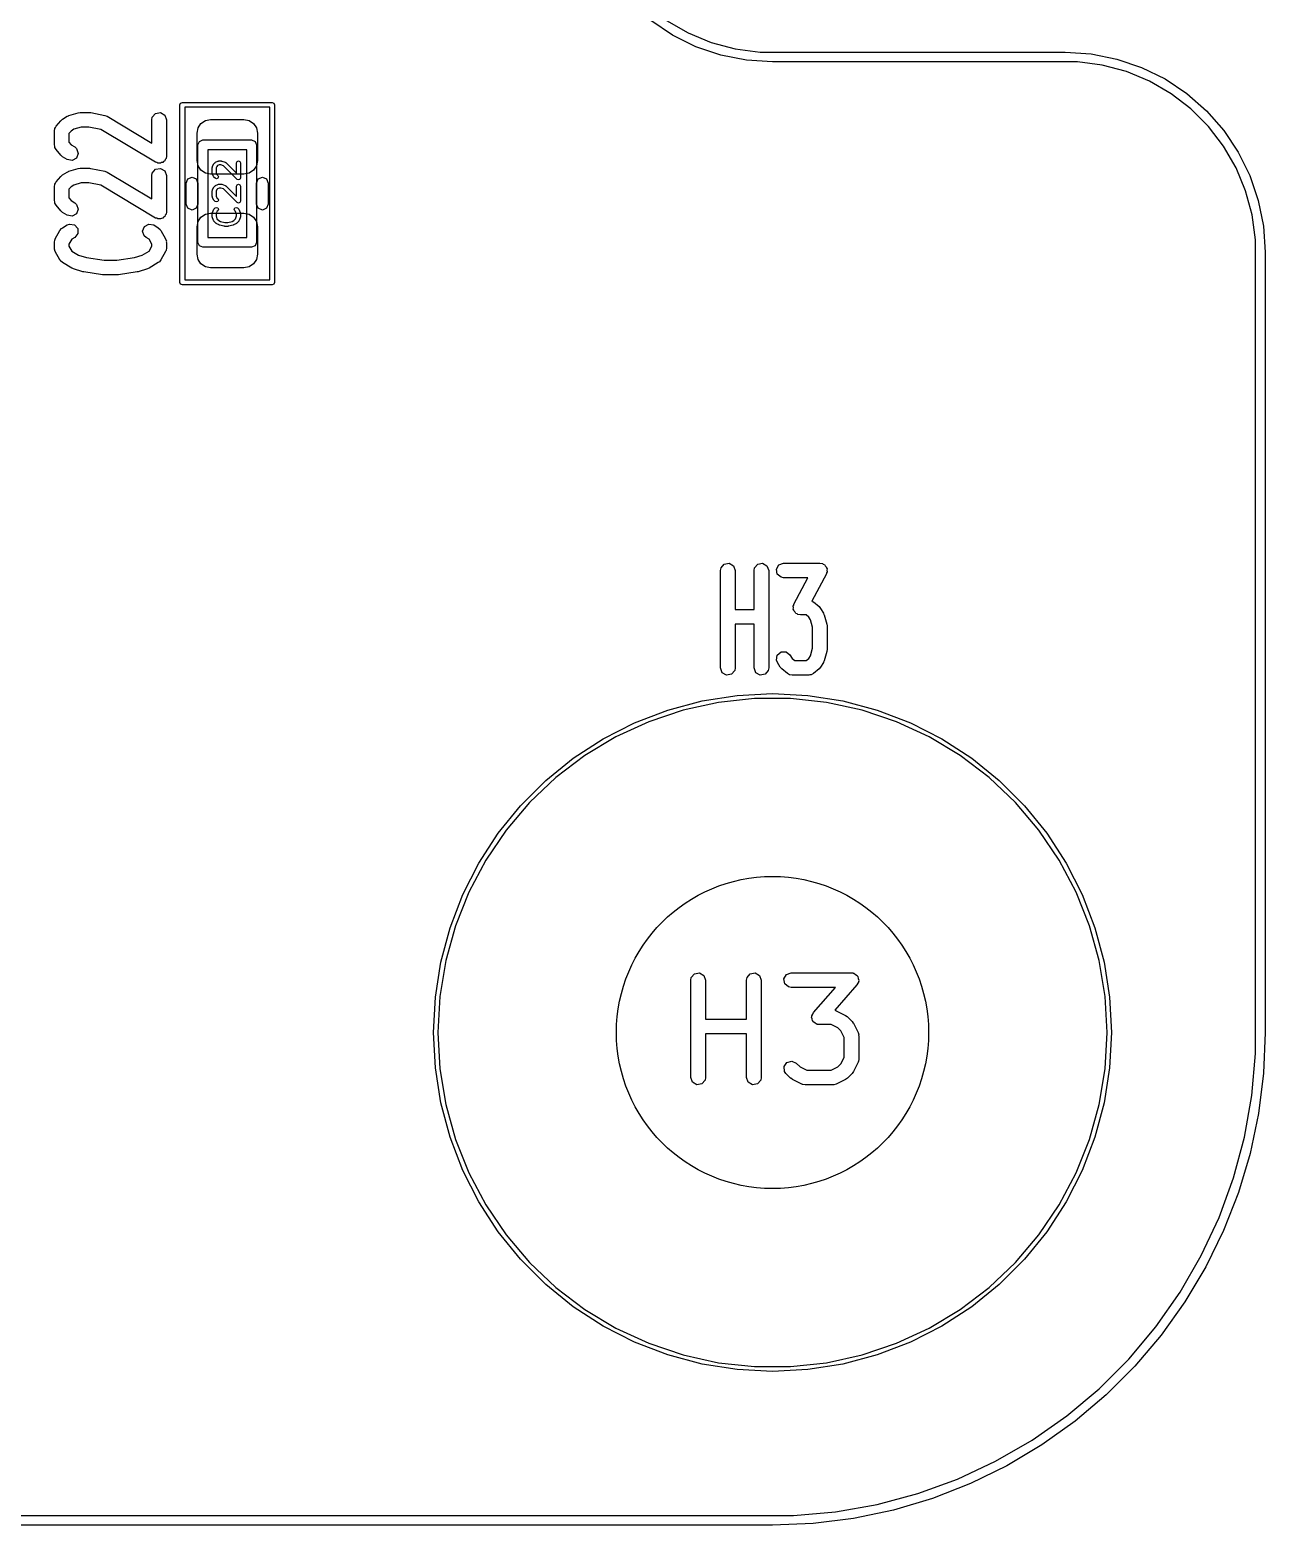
# Model space of a CAD drawing. Extents: x 3.67 to 6.5, y -4.53 to -1.6.
# Drawn here: x 5.999 to 6.498, y -4.53 to -3.926 of the extents above; entities that cross this region are included whole.
import ezdxf

# ---------------------------------------------------------------- set-up
doc = ezdxf.new("R2010")
doc.units = 0
doc.header["$MEASUREMENT"] = 0
doc.layers.add('BLACK', color=7, linetype='CONTINUOUS')

msp = doc.modelspace()

# ---------------------------------------------------------------- linework, layer by layer
at = {"layer": 'BLACK', "linetype": 'CONTINUOUS'}
for p, q in [((6.25886, -3.92816), (6.25008, -3.9223)), ((6.25647, -3.92224), (6.26518, -3.92727)), ((6.26833, -3.93283), (6.25886, -3.92816)), ((6.26518, -3.92727), (6.27448, -3.93112)), ((6.27832, -3.93623), (6.26833, -3.93283)), ((6.27448, -3.93112), (6.2842, -3.93373)), ((6.2842, -3.93373), (6.29418, -3.93504)), ((6.28868, -3.93829), (6.27832, -3.93623)), ((6.29921, -3.93898), (6.28868, -3.93829)), ((6.29418, -3.93504), (6.29921, -3.93504)), ((6.29921, -3.93504), (6.41732, -3.93504)), ((6.41732, -3.93898), (6.29921, -3.93898)), ((6.41732, -3.93504), (6.42786, -3.93573)), ((6.42235, -3.93898), (6.41732, -3.93898)), ((6.43233, -3.94029), (6.42235, -3.93898)), ((6.42786, -3.93573), (6.43821, -3.93779)), ((6.44205, -3.94289), (6.43233, -3.94029)), ((6.43821, -3.93779), (6.44821, -3.94118)), ((6.45135, -3.94675), (6.44205, -3.94289)), ((6.44821, -3.94118), (6.45768, -3.94585)), ((6.46007, -3.95178), (6.45135, -3.94675)), ((6.45768, -3.94585), (6.46646, -3.95172)), ((6.46805, -3.9579), (6.46007, -3.95178)), ((6.46646, -3.95172), (6.47439, -3.95868)), ((6.06004, -3.9563), (6.06033, -3.9556)), ((6.06004, -4.02795), (6.06004, -3.9563)), ((6.06033, -3.9556), (6.06102, -3.95531)), ((6.06102, -3.95531), (6.09724, -3.95531)), ((6.06201, -3.95728), (6.06201, -4.02697)), ((6.09626, -3.95728), (6.06201, -3.95728)), ((6.09626, -4.02697), (6.09626, -3.95728)), ((6.09724, -3.95531), (6.09794, -3.9556)), ((6.09794, -3.9556), (6.09823, -3.9563)), ((6.09823, -3.9563), (6.09823, -4.02795)), ((6.47517, -3.96502), (6.46805, -3.9579)), ((6.47439, -3.95868), (6.48135, -3.96662)), ((6.00986, -3.96541), (6.01004, -3.96493)), ((6.01004, -3.96493), (6.01191, -3.96268)), ((6.01191, -3.96268), (6.01264, -3.96206)), ((6.01264, -3.96206), (6.01266, -3.96203)), ((6.01266, -3.96203), (6.01454, -3.96091)), ((6.01454, -3.96091), (6.0151, -3.96069)), ((6.0151, -3.96069), (6.01521, -3.96061)), ((6.01521, -3.96061), (6.01896, -3.95949)), ((6.01896, -3.95949), (6.01971, -3.9594)), ((6.01971, -3.9594), (6.01981, -3.95936)), ((6.01981, -3.95936), (6.02356, -3.95936)), ((6.02356, -3.95936), (6.024, -3.95944)), ((6.024, -3.95944), (6.02414, -3.95942)), ((6.02414, -3.95942), (6.02976, -3.96055)), ((6.02976, -3.96055), (6.03068, -3.96091)), ((6.03068, -3.96091), (6.0307, -3.96091)), ((6.0307, -3.96091), (6.04873, -3.97173)), ((6.04873, -3.96232), (6.0489, -3.96131)), ((6.04873, -3.97173), (6.04873, -3.96232)), ((6.0489, -3.96131), (6.0502, -3.95976)), ((6.0502, -3.95976), (6.05219, -3.95941)), ((6.05219, -3.95941), (6.05394, -3.96042)), ((6.05394, -3.96042), (6.05463, -3.96232)), ((6.05463, -3.96232), (6.05463, -3.97694)), ((6.06735, -3.96561), (6.06854, -3.96382)), ((6.06854, -3.96382), (6.07033, -3.96262)), ((6.07033, -3.96262), (6.07244, -3.9622)), ((6.07244, -3.9622), (6.08583, -3.9622)), ((6.08583, -3.9622), (6.08794, -3.96262)), ((6.08794, -3.96262), (6.08972, -3.96382)), ((6.08972, -3.96382), (6.09092, -3.96561)), ((6.00936, -3.96682), (6.00953, -3.96581)), ((6.00936, -3.97244), (6.00936, -3.96682)), ((6.00953, -3.96581), (6.00986, -3.96541)), ((6.01613, -3.96684), (6.01526, -3.96789)), ((6.01526, -3.96789), (6.01526, -3.97137)), ((6.01726, -3.96616), (6.01613, -3.96684)), ((6.02024, -3.96527), (6.01726, -3.96616)), ((6.02326, -3.96527), (6.02024, -3.96527)), ((6.0281, -3.96624), (6.02326, -3.96527)), ((6.05016, -3.97947), (6.0281, -3.96624)), ((6.06693, -3.96772), (6.06735, -3.96561)), ((6.06693, -3.97874), (6.06693, -3.96772)), ((6.0679, -3.97105), (6.06929, -3.97047)), ((6.06929, -3.97047), (6.08898, -3.97047)), ((6.08898, -3.97047), (6.09037, -3.97105)), ((6.09092, -3.96561), (6.09134, -3.96772)), ((6.09134, -3.96772), (6.09134, -3.97874)), ((6.48129, -3.973), (6.47517, -3.96502)), ((6.48135, -3.96662), (6.48722, -3.97539)), ((6.00953, -3.97293), (6.00936, -3.97244)), ((6.00953, -3.97344), (6.00953, -3.97293)), ((6.01004, -3.97433), (6.00953, -3.97344)), ((6.01191, -3.97658), (6.01004, -3.97433)), ((6.01194, -3.9766), (6.01191, -3.97658)), ((6.01266, -3.97722), (6.01194, -3.9766)), ((6.01526, -3.97137), (6.01613, -3.97242)), ((6.01613, -3.97242), (6.01758, -3.97328)), ((6.01758, -3.97328), (6.01835, -3.97396)), ((6.01901, -3.97587), (6.01829, -3.97775)), ((6.01835, -3.97396), (6.01901, -3.97587)), ((6.05461, -3.97703), (6.05445, -3.97795)), ((6.05463, -3.97699), (6.05461, -3.97703)), ((6.05463, -3.97694), (6.05462, -3.97697)), ((6.05462, -3.97697), (6.05463, -3.97699)), ((6.06732, -3.97244), (6.0679, -3.97105)), ((6.06732, -4.01181), (6.06732, -3.97244)), ((6.07126, -3.97441), (6.07126, -4.00984)), ((6.08701, -3.97441), (6.07126, -3.97441)), ((6.08701, -4.00984), (6.08701, -3.97441)), ((6.09037, -3.97105), (6.09094, -3.97244)), ((6.09094, -3.97244), (6.09094, -4.01181)), ((6.48632, -3.98172), (6.48129, -3.973)), ((6.48722, -3.97539), (6.49189, -3.98486)), ((6.01454, -3.97835), (6.01266, -3.97722)), ((6.01652, -3.97873), (6.01454, -3.97835)), ((6.01521, -3.98311), (6.01896, -3.98199)), ((6.01829, -3.97775), (6.01652, -3.97873)), ((6.01896, -3.98199), (6.01971, -3.9819)), ((6.01971, -3.9819), (6.01981, -3.98186)), ((6.01981, -3.98186), (6.02356, -3.98186)), ((6.02356, -3.98186), (6.024, -3.98194)), ((6.024, -3.98194), (6.02414, -3.98192)), ((6.02414, -3.98192), (6.02976, -3.98304)), ((6.02976, -3.98304), (6.03068, -3.9834)), ((6.0489, -3.9838), (6.0502, -3.98226)), ((6.05069, -3.97958), (6.05016, -3.97947)), ((6.0502, -3.98226), (6.05219, -3.98191)), ((6.05117, -3.97985), (6.05069, -3.97958)), ((6.05165, -3.97976), (6.05117, -3.97985)), ((6.05214, -3.97986), (6.05165, -3.97976)), ((6.05262, -3.97959), (6.05214, -3.97986)), ((6.05219, -3.98191), (6.05394, -3.98292)), ((6.05315, -3.9795), (6.05262, -3.97959)), ((6.05347, -3.97912), (6.05315, -3.9795)), ((6.05391, -3.97888), (6.05347, -3.97912)), ((6.0541, -3.97837), (6.05391, -3.97888)), ((6.05394, -3.98292), (6.05463, -3.98481)), ((6.05445, -3.97795), (6.0541, -3.97837)), ((6.06735, -3.98085), (6.06693, -3.97874)), ((6.06854, -3.98264), (6.06735, -3.98085)), ((6.07033, -3.98383), (6.06854, -3.98264)), ((6.07306, -3.98158), (6.07313, -3.98141)), ((6.07306, -3.98392), (6.07306, -3.98158)), ((6.07313, -3.98141), (6.07314, -3.98123)), ((6.07314, -3.98123), (6.07361, -3.98029)), ((6.07361, -3.98029), (6.07371, -3.98021)), ((6.07371, -3.98021), (6.07376, -3.98009)), ((6.07376, -3.98009), (6.07423, -3.97962)), ((6.07423, -3.97962), (6.07434, -3.97957)), ((6.07434, -3.97957), (6.07443, -3.97947)), ((6.07443, -3.97947), (6.07537, -3.979)), ((6.07496, -3.98111), (6.07463, -3.98177)), ((6.07463, -3.98177), (6.07463, -3.98374)), ((6.07525, -3.98082), (6.07496, -3.98111)), ((6.07591, -3.98049), (6.07525, -3.98082)), ((6.07537, -3.979), (6.07555, -3.97899)), ((6.07555, -3.97899), (6.07572, -3.97892)), ((6.07572, -3.97892), (6.07666, -3.97892)), ((6.07653, -3.98049), (6.07591, -3.98049)), ((6.07764, -3.98086), (6.07653, -3.98049)), ((6.07666, -3.97892), (6.07678, -3.97897)), ((6.07678, -3.97897), (6.07691, -3.97896)), ((6.07691, -3.97896), (6.07831, -3.97943)), ((6.08313, -3.98636), (6.07764, -3.98086)), ((6.07831, -3.97943), (6.07845, -3.97955)), ((6.07845, -3.97955), (6.07862, -3.97962)), ((6.07862, -3.97962), (6.0829, -3.9839)), ((6.0829, -3.97971), (6.08313, -3.97915)), ((6.0829, -3.9839), (6.0829, -3.97971)), ((6.08313, -3.97915), (6.08369, -3.97892)), ((6.08369, -3.97892), (6.08424, -3.97915)), ((6.08424, -3.97915), (6.08447, -3.97971)), ((6.08447, -3.97971), (6.08447, -3.9858)), ((6.08972, -3.98264), (6.08794, -3.98383)), ((6.09092, -3.98085), (6.08972, -3.98264)), ((6.09134, -3.97874), (6.09092, -3.98085)), ((6.49018, -3.99102), (6.48632, -3.98172)), ((6.00936, -3.98931), (6.00953, -3.9883)), ((6.00953, -3.9883), (6.00986, -3.98791)), ((6.00986, -3.98791), (6.01004, -3.98742)), ((6.01004, -3.98742), (6.01191, -3.98517)), ((6.01191, -3.98517), (6.01264, -3.98456)), ((6.01264, -3.98456), (6.01266, -3.98453)), ((6.01266, -3.98453), (6.01454, -3.98341)), ((6.01454, -3.98341), (6.0151, -3.98319)), ((6.0151, -3.98319), (6.01521, -3.98311)), ((6.01726, -3.98866), (6.01613, -3.98934)), ((6.02024, -3.98777), (6.01726, -3.98866)), ((6.02326, -3.98777), (6.02024, -3.98777)), ((6.0281, -3.98873), (6.02326, -3.98777)), ((6.05016, -4.00197), (6.0281, -3.98873)), ((6.03068, -3.9834), (6.0307, -3.98341)), ((6.0307, -3.98341), (6.04873, -3.99422)), ((6.04873, -3.98481), (6.0489, -3.9838)), ((6.04873, -3.99422), (6.04873, -3.98481)), ((6.05463, -3.98481), (6.05463, -3.99944)), ((6.0626, -3.98788), (6.06329, -3.98621)), ((6.0626, -3.99637), (6.0626, -3.98788)), ((6.06329, -3.98621), (6.06496, -3.98552)), ((6.06496, -3.98552), (6.06663, -3.98621)), ((6.06663, -3.98621), (6.06732, -3.98788)), ((6.06732, -3.98788), (6.06732, -3.99637)), ((6.07244, -3.98425), (6.07033, -3.98383)), ((6.08583, -3.98425), (6.07244, -3.98425)), ((6.07313, -3.98409), (6.07306, -3.98392)), ((6.07314, -3.98428), (6.07313, -3.98409)), ((6.07361, -3.98521), (6.07314, -3.98428)), ((6.07371, -3.9853), (6.07361, -3.98521)), ((6.07376, -3.98542), (6.07371, -3.9853)), ((6.07423, -3.98589), (6.07376, -3.98542)), ((6.07376, -3.98946), (6.07423, -3.98899)), ((6.07478, -3.98612), (6.07423, -3.98589)), ((6.07423, -3.98899), (6.07434, -3.98894)), ((6.07434, -3.98894), (6.07443, -3.98884)), ((6.07443, -3.98884), (6.07537, -3.98838)), ((6.07463, -3.98374), (6.07496, -3.98439)), ((6.07534, -3.98589), (6.07478, -3.98612)), ((6.07496, -3.98439), (6.07534, -3.98477)), ((6.07534, -3.98477), (6.07557, -3.98533)), ((6.07557, -3.98533), (6.07534, -3.98589)), ((6.07537, -3.98838), (6.07555, -3.98836)), ((6.07555, -3.98836), (6.07572, -3.98829)), ((6.07572, -3.98829), (6.07666, -3.98829)), ((6.07666, -3.98829), (6.07678, -3.98834)), ((6.07678, -3.98834), (6.07691, -3.98833)), ((6.07691, -3.98833), (6.07831, -3.9888)), ((6.07831, -3.9888), (6.07845, -3.98892)), ((6.07845, -3.98892), (6.07862, -3.98899)), ((6.07862, -3.98899), (6.0829, -3.99327)), ((6.0829, -3.98908), (6.08313, -3.98852)), ((6.0829, -3.99327), (6.0829, -3.98908)), ((6.08369, -3.98659), (6.08313, -3.98636)), ((6.08313, -3.98852), (6.08369, -3.98829)), ((6.08424, -3.98636), (6.08369, -3.98659)), ((6.08369, -3.98829), (6.08424, -3.98852)), ((6.08447, -3.9858), (6.08424, -3.98636)), ((6.08424, -3.98852), (6.08447, -3.98908)), ((6.08447, -3.98908), (6.08447, -3.99517)), ((6.08794, -3.98383), (6.08583, -3.98425)), ((6.09094, -3.98788), (6.09164, -3.98621)), ((6.09094, -3.99637), (6.09094, -3.98788)), ((6.09164, -3.98621), (6.09331, -3.98552)), ((6.09331, -3.98552), (6.09498, -3.98621)), ((6.09498, -3.98621), (6.09567, -3.98788)), ((6.09567, -3.98788), (6.09567, -3.99637)), ((6.49189, -3.98486), (6.49528, -3.99486)), ((6.00936, -3.99494), (6.00936, -3.98931)), ((6.00953, -3.99542), (6.00936, -3.99494)), ((6.01613, -3.98934), (6.01526, -3.99038)), ((6.01526, -3.99038), (6.01526, -3.99387)), ((6.01526, -3.99387), (6.01613, -3.99491)), ((6.01613, -3.99491), (6.01758, -3.99578)), ((6.07306, -3.99095), (6.07313, -3.99078)), ((6.07306, -3.9933), (6.07306, -3.99095)), ((6.07313, -3.99347), (6.07306, -3.9933)), ((6.07313, -3.99078), (6.07314, -3.9906)), ((6.07314, -3.99365), (6.07313, -3.99347)), ((6.07314, -3.9906), (6.07361, -3.98966)), ((6.07361, -3.99459), (6.07314, -3.99365)), ((6.07361, -3.98966), (6.07371, -3.98958)), ((6.07371, -3.99467), (6.07361, -3.99459)), ((6.07371, -3.98958), (6.07376, -3.98946)), ((6.07376, -3.99479), (6.07371, -3.99467)), ((6.07423, -3.99526), (6.07376, -3.99479)), ((6.07496, -3.99048), (6.07463, -3.99114)), ((6.07463, -3.99114), (6.07463, -3.99311)), ((6.07463, -3.99311), (6.07496, -3.99377)), ((6.07525, -3.9902), (6.07496, -3.99048)), ((6.07496, -3.99377), (6.07534, -3.99415)), ((6.07591, -3.98987), (6.07525, -3.9902)), ((6.07534, -3.99415), (6.07557, -3.9947)), ((6.07557, -3.9947), (6.07534, -3.99526)), ((6.07653, -3.98987), (6.07591, -3.98987)), ((6.07764, -3.99024), (6.07653, -3.98987)), ((6.08313, -3.99573), (6.07764, -3.99024)), ((6.49278, -4.00074), (6.49018, -3.99102)), ((6.49528, -3.99486), (6.49734, -4.00521)), ((6.00953, -3.99594), (6.00953, -3.99542)), ((6.01004, -3.99683), (6.00953, -3.99594)), ((6.01191, -3.99908), (6.01004, -3.99683)), ((6.01194, -3.9991), (6.01191, -3.99908)), ((6.01266, -3.99972), (6.01194, -3.9991)), ((6.01454, -4.00084), (6.01266, -3.99972)), ((6.01652, -4.00123), (6.01454, -4.00084)), ((6.01829, -4.00025), (6.01652, -4.00123)), ((6.01758, -3.99578), (6.01835, -3.99645)), ((6.01901, -3.99836), (6.01829, -4.00025)), ((6.01835, -3.99645), (6.01901, -3.99836)), ((6.0541, -4.00086), (6.05391, -4.00137)), ((6.05445, -4.00045), (6.0541, -4.00086)), ((6.05461, -3.99953), (6.05445, -4.00045)), ((6.05463, -3.99949), (6.05461, -3.99953)), ((6.05463, -3.99944), (6.05462, -3.99947)), ((6.05462, -3.99947), (6.05463, -3.99949)), ((6.06329, -3.99804), (6.0626, -3.99637)), ((6.06496, -3.99873), (6.06329, -3.99804)), ((6.06663, -3.99804), (6.06496, -3.99873)), ((6.06732, -3.99637), (6.06663, -3.99804)), ((6.06854, -4.00161), (6.07033, -4.00042)), ((6.07033, -4.00042), (6.07244, -4)), ((6.07244, -4), (6.08583, -4)), ((6.07306, -4.00033), (6.07311, -4.00021)), ((6.07306, -4.00127), (6.07306, -4.00033)), ((6.0731, -4.00008), (6.07357, -3.99867)), ((6.07311, -4.00021), (6.0731, -4.00008)), ((6.07357, -3.99867), (6.07369, -3.99853)), ((6.07369, -3.99853), (6.07376, -3.99837)), ((6.07376, -3.99837), (6.07423, -3.9979)), ((6.07478, -3.99549), (6.07423, -3.99526)), ((6.07423, -3.9979), (6.07478, -3.99767)), ((6.075, -3.99935), (6.07463, -4.00046)), ((6.07463, -4.00046), (6.07463, -4.00114)), ((6.07463, -4.00114), (6.075, -4.00225)), ((6.07534, -3.99526), (6.07478, -3.99549)), ((6.07478, -3.99767), (6.07534, -3.9979)), ((6.07534, -3.99901), (6.075, -3.99935)), ((6.07534, -3.9979), (6.07557, -3.99845)), ((6.07557, -3.99845), (6.07534, -3.99901)), ((6.08196, -3.99845), (6.08219, -3.9979)), ((6.08219, -3.99901), (6.08196, -3.99845)), ((6.08219, -3.9979), (6.08275, -3.99767)), ((6.08253, -3.99935), (6.08219, -3.99901)), ((6.0829, -4.00046), (6.08253, -3.99935)), ((6.08253, -4.00225), (6.0829, -4.00114)), ((6.08275, -3.99767), (6.08331, -3.9979)), ((6.0829, -4.00114), (6.0829, -4.00046)), ((6.08369, -3.99596), (6.08313, -3.99573)), ((6.08331, -3.9979), (6.08378, -3.99837)), ((6.08424, -3.99573), (6.08369, -3.99596)), ((6.08378, -3.99837), (6.08385, -3.99853)), ((6.08385, -3.99853), (6.08397, -3.99867)), ((6.08397, -3.99867), (6.08443, -4.00008)), ((6.08447, -3.99517), (6.08424, -3.99573)), ((6.08443, -4.00008), (6.08442, -4.00021)), ((6.08442, -4.00021), (6.08447, -4.00033)), ((6.08447, -4.00033), (6.08447, -4.00127)), ((6.08583, -4), (6.08794, -4.00042)), ((6.08794, -4.00042), (6.08972, -4.00161)), ((6.09164, -3.99804), (6.09094, -3.99637)), ((6.09331, -3.99873), (6.09164, -3.99804)), ((6.09498, -3.99804), (6.09331, -3.99873)), ((6.09567, -3.99637), (6.09498, -3.99804)), ((6.49409, -4.01072), (6.49278, -4.00074)), ((6.00973, -4.01038), (6.0116, -4.007)), ((6.0116, -4.007), (6.01225, -4.00621)), ((6.01225, -4.00621), (6.0125, -4.00611)), ((6.0125, -4.00611), (6.01266, -4.0059)), ((6.01266, -4.0059), (6.01454, -4.00478)), ((6.01454, -4.00478), (6.0155, -4.00441)), ((6.0155, -4.00441), (6.01749, -4.00473)), ((6.01749, -4.00473), (6.01881, -4.00626)), ((6.01881, -4.00626), (6.01885, -4.00827)), ((6.04498, -4.00726), (6.0457, -4.00538)), ((6.0457, -4.00538), (6.04746, -4.0044)), ((6.04746, -4.0044), (6.04945, -4.00478)), ((6.04945, -4.00478), (6.05132, -4.0059)), ((6.05069, -4.00207), (6.05016, -4.00197)), ((6.05117, -4.00235), (6.05069, -4.00207)), ((6.05165, -4.00226), (6.05117, -4.00235)), ((6.05132, -4.0059), (6.0521, -4.00658)), ((6.05214, -4.00235), (6.05165, -4.00226)), ((6.0521, -4.00658), (6.05218, -4.00683)), ((6.05262, -4.00209), (6.05214, -4.00235)), ((6.05218, -4.00683), (6.05238, -4.007)), ((6.05238, -4.007), (6.05426, -4.01038)), ((6.05315, -4.00199), (6.05262, -4.00209)), ((6.05347, -4.00161), (6.05315, -4.00199)), ((6.05391, -4.00137), (6.05347, -4.00161)), ((6.06693, -4.00551), (6.06735, -4.0034)), ((6.06693, -4.01654), (6.06693, -4.00551)), ((6.06735, -4.0034), (6.06854, -4.00161)), ((6.07311, -4.00139), (6.07306, -4.00127)), ((6.0731, -4.00151), (6.07311, -4.00139)), ((6.07357, -4.00292), (6.0731, -4.00151)), ((6.07369, -4.00306), (6.07357, -4.00292)), ((6.07376, -4.00323), (6.07369, -4.00306)), ((6.07469, -4.00417), (6.07376, -4.00323)), ((6.07481, -4.00422), (6.07469, -4.00417)), ((6.0749, -4.00431), (6.07481, -4.00422)), ((6.07584, -4.00478), (6.0749, -4.00431)), ((6.075, -4.00225), (6.07572, -4.00296)), ((6.07572, -4.00296), (6.07646, -4.00333)), ((6.07593, -4.00479), (6.07584, -4.00478)), ((6.076, -4.00484), (6.07593, -4.00479)), ((6.07787, -4.00531), (6.076, -4.00484)), ((6.07646, -4.00333), (6.07816, -4.00376)), ((6.07797, -4.0053), (6.07787, -4.00531)), ((6.07806, -4.00533), (6.07797, -4.0053)), ((6.07947, -4.00533), (6.07806, -4.00533)), ((6.07816, -4.00376), (6.07937, -4.00376)), ((6.07937, -4.00376), (6.08107, -4.00333)), ((6.07956, -4.0053), (6.07947, -4.00533)), ((6.07966, -4.00531), (6.07956, -4.0053)), ((6.08153, -4.00484), (6.07966, -4.00531)), ((6.08107, -4.00333), (6.08181, -4.00296)), ((6.08161, -4.00479), (6.08153, -4.00484)), ((6.0817, -4.00478), (6.08161, -4.00479)), ((6.08263, -4.00431), (6.0817, -4.00478)), ((6.08181, -4.00296), (6.08253, -4.00225)), ((6.08272, -4.00422), (6.08263, -4.00431)), ((6.08284, -4.00417), (6.08272, -4.00422)), ((6.08378, -4.00323), (6.08284, -4.00417)), ((6.08385, -4.00306), (6.08378, -4.00323)), ((6.08397, -4.00292), (6.08385, -4.00306)), ((6.08443, -4.00151), (6.08397, -4.00292)), ((6.08447, -4.00127), (6.08442, -4.00139)), ((6.08442, -4.00139), (6.08443, -4.00151)), ((6.08972, -4.00161), (6.09092, -4.0034)), ((6.09092, -4.0034), (6.09134, -4.00551)), ((6.09134, -4.00551), (6.09134, -4.01654)), ((6.49734, -4.00521), (6.49803, -4.01575)), ((6.00936, -4.01181), (6.00953, -4.0108)), ((6.00936, -4.01406), (6.00936, -4.01181)), ((6.00953, -4.0108), (6.00969, -4.01062)), ((6.00969, -4.01062), (6.00973, -4.01038)), ((6.01638, -4.01056), (6.01526, -4.01258)), ((6.01526, -4.01258), (6.01526, -4.0133)), ((6.01758, -4.00984), (6.01638, -4.01056)), ((6.01885, -4.00827), (6.01758, -4.00984)), ((6.04563, -4.00917), (6.04498, -4.00726)), ((6.04641, -4.00984), (6.04563, -4.00917)), ((6.04761, -4.01056), (6.04641, -4.00984)), ((6.04873, -4.01258), (6.04761, -4.01056)), ((6.04873, -4.0133), (6.04873, -4.01258)), ((6.05426, -4.01038), (6.05459, -4.01135)), ((6.05459, -4.01135), (6.05455, -4.01158)), ((6.05455, -4.01158), (6.05463, -4.01181)), ((6.05463, -4.01181), (6.05463, -4.01406)), ((6.0679, -4.0132), (6.06732, -4.01181)), ((6.06929, -4.01378), (6.0679, -4.0132)), ((6.07126, -4.00984), (6.08701, -4.00984)), ((6.09037, -4.0132), (6.08898, -4.01378)), ((6.09094, -4.01181), (6.09037, -4.0132)), ((6.49409, -4.01575), (6.49409, -4.01072)), ((6.00944, -4.01429), (6.00936, -4.01406)), ((6.00939, -4.01453), (6.00944, -4.01429)), ((6.00973, -4.01549), (6.00939, -4.01453)), ((6.0116, -4.01887), (6.00973, -4.01549)), ((6.0118, -4.01904), (6.0116, -4.01887)), ((6.01189, -4.01929), (6.0118, -4.01904)), ((6.01526, -4.0133), (6.01638, -4.01531)), ((6.01638, -4.01531), (6.01913, -4.01696)), ((6.01913, -4.01696), (6.02233, -4.01792)), ((6.02233, -4.01792), (6.0294, -4.01898)), ((6.0294, -4.01898), (6.03458, -4.01898)), ((6.03458, -4.01898), (6.04166, -4.01792)), ((6.04166, -4.01792), (6.04485, -4.01696)), ((6.04485, -4.01696), (6.04761, -4.01531)), ((6.04761, -4.01531), (6.04873, -4.0133)), ((6.05238, -4.01887), (6.05174, -4.01967)), ((6.05426, -4.01549), (6.05238, -4.01887)), ((6.0543, -4.01526), (6.05426, -4.01549)), ((6.05445, -4.01507), (6.0543, -4.01526)), ((6.05463, -4.01406), (6.05445, -4.01507)), ((6.06735, -4.01864), (6.06693, -4.01654)), ((6.06854, -4.02043), (6.06735, -4.01864)), ((6.08898, -4.01378), (6.06929, -4.01378)), ((6.09092, -4.01864), (6.08972, -4.02043)), ((6.09134, -4.01654), (6.09092, -4.01864)), ((6.49409, -4.33071), (6.49409, -4.01575)), ((6.49803, -4.01575), (6.49803, -4.33071)), ((6.01266, -4.01997), (6.01189, -4.01929)), ((6.01641, -4.02222), (6.01266, -4.01997)), ((6.01655, -4.02224), (6.01641, -4.02222)), ((6.01708, -4.02251), (6.01655, -4.02224)), ((6.02083, -4.02364), (6.01708, -4.02251)), ((6.02095, -4.02363), (6.02083, -4.02364)), ((6.02124, -4.02373), (6.02095, -4.02363)), ((6.02874, -4.02485), (6.02124, -4.02373)), ((6.02886, -4.02483), (6.02874, -4.02485)), ((6.02918, -4.02489), (6.02886, -4.02483)), ((6.0348, -4.02489), (6.02918, -4.02489)), ((6.03492, -4.02485), (6.0348, -4.02489)), ((6.03524, -4.02485), (6.03492, -4.02485)), ((6.04274, -4.02373), (6.03524, -4.02485)), ((6.04284, -4.02367), (6.04274, -4.02373)), ((6.04315, -4.02364), (6.04284, -4.02367)), ((6.0469, -4.02251), (6.04315, -4.02364)), ((6.04701, -4.02243), (6.0469, -4.02251)), ((6.04757, -4.02222), (6.04701, -4.02243)), ((6.05132, -4.01997), (6.04757, -4.02222)), ((6.05149, -4.01976), (6.05132, -4.01997)), ((6.05174, -4.01967), (6.05149, -4.01976)), ((6.07033, -4.02163), (6.06854, -4.02043)), ((6.07244, -4.02205), (6.07033, -4.02163)), ((6.08583, -4.02205), (6.07244, -4.02205)), ((6.08794, -4.02163), (6.08583, -4.02205)), ((6.08972, -4.02043), (6.08794, -4.02163)), ((6.06033, -4.02865), (6.06004, -4.02795)), ((6.06102, -4.02894), (6.06033, -4.02865)), ((6.09724, -4.02894), (6.06102, -4.02894)), ((6.06201, -4.02697), (6.09626, -4.02697)), ((6.09794, -4.02865), (6.09724, -4.02894)), ((6.09823, -4.02795), (6.09794, -4.02865)), ((6.27826, -4.1442), (6.27844, -4.14319)), ((6.27826, -4.18357), (6.27826, -4.1442)), ((6.27844, -4.14319), (6.27974, -4.14164)), ((6.27974, -4.14164), (6.28173, -4.14129)), ((6.28173, -4.14129), (6.28348, -4.1423)), ((6.28348, -4.1423), (6.28417, -4.1442)), ((6.28417, -4.1442), (6.28417, -4.15999)), ((6.29176, -4.1442), (6.29194, -4.14319)), ((6.29176, -4.15999), (6.29176, -4.1442)), ((6.29194, -4.14319), (6.29324, -4.14164)), ((6.29324, -4.14164), (6.29523, -4.14129)), ((6.29523, -4.14129), (6.29698, -4.1423)), ((6.29698, -4.1423), (6.29767, -4.1442)), ((6.29767, -4.1442), (6.29767, -4.18357)), ((6.3008, -4.14368), (6.30181, -4.14194)), ((6.30115, -4.14567), (6.3008, -4.14368)), ((6.3027, -4.14697), (6.30115, -4.14567)), ((6.30181, -4.14194), (6.30371, -4.14124)), ((6.30371, -4.14124), (6.31834, -4.14124)), ((6.32095, -4.14557), (6.31513, -4.15666)), ((6.31834, -4.14124), (6.31935, -4.14142)), ((6.31935, -4.14142), (6.3197, -4.14172)), ((6.3197, -4.14172), (6.32014, -4.14186)), ((6.32014, -4.14186), (6.32045, -4.14235)), ((6.32045, -4.14235), (6.32089, -4.14272)), ((6.32089, -4.14272), (6.32097, -4.14318)), ((6.32101, -4.14511), (6.32095, -4.14557)), ((6.32097, -4.14318), (6.32122, -4.14357)), ((6.32124, -4.14471), (6.32101, -4.14511)), ((6.32122, -4.14357), (6.32114, -4.14414)), ((6.32114, -4.14414), (6.32124, -4.14471)), ((6.30371, -4.14715), (6.3027, -4.14697)), ((6.31345, -4.14715), (6.30371, -4.14715)), ((6.30785, -4.15782), (6.31345, -4.14715)), ((6.30778, -4.15828), (6.30785, -4.15782)), ((6.31513, -4.15666), (6.31524, -4.15675)), ((6.31524, -4.15675), (6.31573, -4.15693)), ((6.31573, -4.15693), (6.31798, -4.1588)), ((6.28417, -4.15999), (6.29176, -4.15999)), ((6.30755, -4.15868), (6.30778, -4.15828)), ((6.30765, -4.15925), (6.30755, -4.15868)), ((6.30758, -4.15982), (6.30765, -4.15925)), ((6.30782, -4.16022), (6.30758, -4.15982)), ((6.3079, -4.16067), (6.30782, -4.16022)), ((6.30835, -4.16104), (6.3079, -4.16067)), ((6.30866, -4.16153), (6.30835, -4.16104)), ((6.3091, -4.16167), (6.30866, -4.16153)), ((6.30945, -4.16197), (6.3091, -4.16167)), ((6.31046, -4.16215), (6.30945, -4.16197)), ((6.31277, -4.16215), (6.31046, -4.16215)), ((6.31381, -4.16302), (6.31277, -4.16215)), ((6.31449, -4.16415), (6.31381, -4.16302)), ((6.31798, -4.1588), (6.31859, -4.15953)), ((6.31859, -4.15953), (6.31862, -4.15955)), ((6.31862, -4.15955), (6.31974, -4.16143)), ((6.31974, -4.16143), (6.31996, -4.16199)), ((6.31996, -4.16199), (6.32004, -4.1621)), ((6.32004, -4.1621), (6.32116, -4.16585)), ((6.29176, -4.1659), (6.28417, -4.1659)), ((6.28417, -4.1659), (6.28417, -4.18357)), ((6.29176, -4.18357), (6.29176, -4.1659)), ((6.31538, -4.16713), (6.31449, -4.16415)), ((6.31538, -4.17564), (6.31538, -4.16713)), ((6.32116, -4.16585), (6.32125, -4.16659)), ((6.32125, -4.16659), (6.32129, -4.16669)), ((6.32129, -4.16669), (6.32129, -4.17607)), ((6.31449, -4.17862), (6.31538, -4.17564)), ((6.32129, -4.17607), (6.32116, -4.17681)), ((6.30081, -4.18038), (6.30113, -4.17838)), ((6.30118, -4.18134), (6.30081, -4.18038)), ((6.30113, -4.17838), (6.30266, -4.17706)), ((6.3023, -4.18321), (6.30118, -4.18134)), ((6.30266, -4.17706), (6.30468, -4.17703)), ((6.30468, -4.17703), (6.30624, -4.1783)), ((6.30624, -4.1783), (6.30711, -4.17974)), ((6.30711, -4.17974), (6.30816, -4.18061)), ((6.30816, -4.18061), (6.31277, -4.18061)), ((6.31277, -4.18061), (6.31381, -4.17974)), ((6.31381, -4.17974), (6.31449, -4.17862)), ((6.31974, -4.18134), (6.31862, -4.18321)), ((6.31977, -4.1812), (6.31974, -4.18134)), ((6.32004, -4.18067), (6.31977, -4.1812)), ((6.32116, -4.17692), (6.32004, -4.18067)), ((6.32116, -4.17681), (6.32116, -4.17692)), ((6.27895, -4.18547), (6.27826, -4.18357)), ((6.2807, -4.18648), (6.27895, -4.18547)), ((6.28269, -4.18612), (6.2807, -4.18648)), ((6.28399, -4.18458), (6.28269, -4.18612)), ((6.28417, -4.18357), (6.28399, -4.18458)), ((6.29245, -4.18547), (6.29176, -4.18357)), ((6.2942, -4.18648), (6.29245, -4.18547)), ((6.29619, -4.18612), (6.2942, -4.18648)), ((6.29749, -4.18458), (6.29619, -4.18612)), ((6.29767, -4.18357), (6.29749, -4.18458)), ((6.30233, -4.18323), (6.3023, -4.18321)), ((6.30295, -4.18396), (6.30233, -4.18323)), ((6.3052, -4.18584), (6.30295, -4.18396)), ((6.30568, -4.18601), (6.3052, -4.18584)), ((6.30608, -4.18634), (6.30568, -4.18601)), ((6.30709, -4.18652), (6.30608, -4.18634)), ((6.31384, -4.18652), (6.30709, -4.18652)), ((6.31432, -4.18634), (6.31384, -4.18652)), ((6.31484, -4.18635), (6.31432, -4.18634)), ((6.31573, -4.18584), (6.31484, -4.18635)), ((6.31798, -4.18396), (6.31573, -4.18584)), ((6.31799, -4.18393), (6.31798, -4.18396)), ((6.31862, -4.18321), (6.31799, -4.18393)), ((6.28491, -4.19465), (6.29921, -4.1939)), ((6.29921, -4.1939), (6.31351, -4.19465)), ((6.25694, -4.20059), (6.27077, -4.19689)), ((6.27737, -4.19745), (6.26309, -4.20059)), ((6.27077, -4.19689), (6.28491, -4.19465)), ((6.2919, -4.19587), (6.27737, -4.19745)), ((6.30652, -4.19587), (6.2919, -4.19587)), ((6.32106, -4.19745), (6.30652, -4.19587)), ((6.31351, -4.19465), (6.32766, -4.19689)), ((6.33534, -4.20059), (6.32106, -4.19745)), ((6.32766, -4.19689), (6.34149, -4.20059)), ((6.23081, -4.21223), (6.24357, -4.20573)), ((6.24923, -4.20526), (6.23596, -4.2114)), ((6.24357, -4.20573), (6.25694, -4.20059)), ((6.26309, -4.20059), (6.24923, -4.20526)), ((6.3492, -4.20526), (6.33534, -4.20059)), ((6.34149, -4.20059), (6.35486, -4.20573)), ((6.36247, -4.2114), (6.3492, -4.20526)), ((6.35486, -4.20573), (6.36762, -4.21223)), ((6.2188, -4.22003), (6.23081, -4.21223)), ((6.23596, -4.2114), (6.22343, -4.21894)), ((6.375, -4.21894), (6.36247, -4.2114)), ((6.36762, -4.21223), (6.37963, -4.22003)), ((6.20767, -4.22904), (6.2188, -4.22003)), ((6.22343, -4.21894), (6.21179, -4.22779)), ((6.38664, -4.22779), (6.375, -4.21894)), ((6.37963, -4.22003), (6.39076, -4.22904)), ((6.19754, -4.23916), (6.20767, -4.22904)), ((6.21179, -4.22779), (6.20117, -4.23784)), ((6.39725, -4.23784), (6.38664, -4.22779)), ((6.39076, -4.22904), (6.40088, -4.23916)), ((6.18853, -4.25029), (6.19754, -4.23916)), ((6.20117, -4.23784), (6.19171, -4.24899)), ((6.40672, -4.24899), (6.39725, -4.23784)), ((6.40088, -4.23916), (6.4099, -4.25029)), ((6.18073, -4.2623), (6.18853, -4.25029)), ((6.19171, -4.24899), (6.1835, -4.26109)), ((6.41492, -4.26109), (6.40672, -4.24899)), ((6.4099, -4.25029), (6.41769, -4.2623)), ((6.17423, -4.27506), (6.18073, -4.2623)), ((6.1835, -4.26109), (6.17665, -4.27401)), ((6.42177, -4.27401), (6.41492, -4.26109)), ((6.41769, -4.2623), (6.4242, -4.27506)), ((6.1691, -4.28843), (6.17423, -4.27506)), ((6.17665, -4.27401), (6.17124, -4.28759)), ((6.42718, -4.28759), (6.42177, -4.27401)), ((6.4242, -4.27506), (6.42933, -4.28843)), ((6.16539, -4.30226), (6.1691, -4.28843)), ((6.17124, -4.28759), (6.16733, -4.30168)), ((6.4311, -4.30168), (6.42718, -4.28759)), ((6.42933, -4.28843), (6.43303, -4.30226)), ((6.16315, -4.31641), (6.16539, -4.30226)), ((6.16733, -4.30168), (6.16496, -4.31611)), ((6.43346, -4.31611), (6.4311, -4.30168)), ((6.43303, -4.30226), (6.43527, -4.31641)), ((6.26626, -4.30955), (6.26644, -4.30854)), ((6.26644, -4.30854), (6.26774, -4.30699)), ((6.26774, -4.30699), (6.26973, -4.30664)), ((6.26973, -4.30664), (6.27148, -4.30765)), ((6.27148, -4.30765), (6.27217, -4.30955)), ((6.28876, -4.30955), (6.28894, -4.30854)), ((6.28894, -4.30854), (6.29024, -4.30699)), ((6.29024, -4.30699), (6.29223, -4.30664)), ((6.29223, -4.30664), (6.29398, -4.30765)), ((6.29398, -4.30765), (6.29467, -4.30955)), ((6.3038, -4.30904), (6.30481, -4.30729)), ((6.30481, -4.30729), (6.30671, -4.3066)), ((6.30671, -4.3066), (6.33108, -4.3066)), ((6.33108, -4.3066), (6.33152, -4.30668)), ((6.33152, -4.30668), (6.33166, -4.30666)), ((6.33166, -4.30666), (6.33176, -4.30672)), ((6.33176, -4.30672), (6.33209, -4.30678)), ((6.33209, -4.30678), (6.3327, -4.30729)), ((6.3327, -4.30729), (6.33338, -4.3077)), ((6.33338, -4.3077), (6.33346, -4.30792)), ((6.33346, -4.30792), (6.33364, -4.30808)), ((6.33364, -4.30808), (6.33378, -4.30886)), ((6.33378, -4.30886), (6.33404, -4.30961)), ((6.26626, -4.34892), (6.26626, -4.30955)), ((6.27217, -4.30955), (6.27217, -4.32535)), ((6.28876, -4.32535), (6.28876, -4.30955)), ((6.29467, -4.30955), (6.29467, -4.34892)), ((6.30415, -4.31103), (6.3038, -4.30904)), ((6.3057, -4.31233), (6.30415, -4.31103)), ((6.30671, -4.3125), (6.3057, -4.31233)), ((6.32458, -4.3125), (6.30671, -4.3125)), ((6.31574, -4.32261), (6.32458, -4.3125)), ((6.33331, -4.3115), (6.32435, -4.32173)), ((6.33359, -4.31075), (6.33331, -4.3115)), ((6.33399, -4.31006), (6.33359, -4.31075)), ((6.33404, -4.30961), (6.33395, -4.30983)), ((6.33395, -4.30983), (6.33399, -4.31006)), ((6.1624, -4.33071), (6.16315, -4.31641)), ((6.16496, -4.31611), (6.16417, -4.33071)), ((6.43425, -4.33071), (6.43346, -4.31611)), ((6.43527, -4.31641), (6.43602, -4.33071)), ((6.27217, -4.32535), (6.28876, -4.32535)), ((6.31501, -4.32449), (6.31509, -4.32427)), ((6.31526, -4.32524), (6.31501, -4.32449)), ((6.31505, -4.32404), (6.31545, -4.32335)), ((6.31509, -4.32427), (6.31505, -4.32404)), ((6.3154, -4.32603), (6.31526, -4.32524)), ((6.31558, -4.32618), (6.3154, -4.32603)), ((6.31545, -4.32335), (6.31574, -4.32261)), ((6.31566, -4.3264), (6.31558, -4.32618)), ((6.31634, -4.32681), (6.31566, -4.3264)), ((6.31695, -4.32732), (6.31634, -4.32681)), ((6.32435, -4.32173), (6.32459, -4.32178)), ((6.32459, -4.32178), (6.32473, -4.32189)), ((6.32473, -4.32189), (6.32491, -4.32191)), ((6.32491, -4.32191), (6.32865, -4.32378)), ((6.32865, -4.32378), (6.32936, -4.32431)), ((6.32936, -4.32431), (6.32942, -4.32434)), ((6.32942, -4.32434), (6.3313, -4.32621)), ((6.3313, -4.32621), (6.3318, -4.32693)), ((6.3318, -4.32693), (6.33185, -4.32698)), ((6.33185, -4.32698), (6.33372, -4.33073)), ((6.16315, -4.34501), (6.1624, -4.33071)), ((6.16417, -4.33071), (6.16496, -4.34531)), ((6.28876, -4.33125), (6.27217, -4.33125)), ((6.27217, -4.33125), (6.27217, -4.34892)), ((6.28876, -4.34892), (6.28876, -4.33125)), ((6.31728, -4.32738), (6.31695, -4.32732)), ((6.31739, -4.32745), (6.31728, -4.32738)), ((6.31752, -4.32743), (6.31739, -4.32745)), ((6.31796, -4.3275), (6.31752, -4.32743)), ((6.32289, -4.3275), (6.31796, -4.3275)), ((6.32558, -4.32885), (6.32289, -4.3275)), ((6.32678, -4.33005), (6.32558, -4.32885)), ((6.32813, -4.33275), (6.32678, -4.33005)), ((6.32813, -4.34073), (6.32813, -4.33275)), ((6.33372, -4.33073), (6.33402, -4.33171)), ((6.33402, -4.33171), (6.33398, -4.33188)), ((6.33398, -4.33188), (6.33404, -4.33205)), ((6.33404, -4.33205), (6.33404, -4.34142)), ((6.43346, -4.34531), (6.43425, -4.33071)), ((6.43602, -4.33071), (6.43527, -4.34501)), ((6.49409, -4.33922), (6.49409, -4.33071)), ((6.49803, -4.33071), (6.49735, -4.34713)), ((6.16539, -4.35915), (6.16315, -4.34501)), ((6.30386, -4.34441), (6.30502, -4.34275)), ((6.30404, -4.34642), (6.30386, -4.34441)), ((6.30502, -4.34275), (6.30697, -4.34223)), ((6.30697, -4.34223), (6.3088, -4.34308)), ((6.3088, -4.34308), (6.31034, -4.34462)), ((6.31034, -4.34462), (6.31303, -4.34597)), ((6.32289, -4.34597), (6.32558, -4.34462)), ((6.32558, -4.34462), (6.32678, -4.34342)), ((6.32678, -4.34342), (6.32813, -4.34073)), ((6.33372, -4.34274), (6.33185, -4.34649)), ((6.33374, -4.34257), (6.33372, -4.34274)), ((6.33386, -4.34243), (6.33374, -4.34257)), ((6.33404, -4.34142), (6.33386, -4.34243)), ((6.43527, -4.34501), (6.43303, -4.35915)), ((6.49261, -4.35617), (6.49409, -4.33922)), ((6.16496, -4.34531), (6.16733, -4.35974)), ((6.26695, -4.35082), (6.26626, -4.34892)), ((6.2687, -4.35183), (6.26695, -4.35082)), ((6.27199, -4.34993), (6.27069, -4.35148)), ((6.27217, -4.34892), (6.27199, -4.34993)), ((6.28945, -4.35082), (6.28876, -4.34892)), ((6.2912, -4.35183), (6.28945, -4.35082)), ((6.29449, -4.34993), (6.29319, -4.35148)), ((6.29467, -4.34892), (6.29449, -4.34993)), ((6.30462, -4.34726), (6.30404, -4.34642)), ((6.3065, -4.34914), (6.30462, -4.34726)), ((6.30656, -4.34916), (6.3065, -4.34914)), ((6.30727, -4.34969), (6.30656, -4.34916)), ((6.31102, -4.35156), (6.30727, -4.34969)), ((6.31303, -4.34597), (6.32289, -4.34597)), ((6.32865, -4.34969), (6.32491, -4.35156)), ((6.3287, -4.34964), (6.32865, -4.34969)), ((6.32942, -4.34914), (6.3287, -4.34964)), ((6.3313, -4.34726), (6.32942, -4.34914)), ((6.33132, -4.3472), (6.3313, -4.34726)), ((6.33185, -4.34649), (6.33132, -4.3472)), ((6.4311, -4.35974), (6.43346, -4.34531)), ((6.49735, -4.34713), (6.49532, -4.36343)), ((6.27069, -4.35148), (6.2687, -4.35183)), ((6.29319, -4.35148), (6.2912, -4.35183)), ((6.31119, -4.35158), (6.31102, -4.35156)), ((6.31133, -4.3517), (6.31119, -4.35158)), ((6.31234, -4.35187), (6.31133, -4.3517)), ((6.32358, -4.35187), (6.31234, -4.35187)), ((6.32375, -4.35181), (6.32358, -4.35187)), ((6.32392, -4.35186), (6.32375, -4.35181)), ((6.32491, -4.35156), (6.32392, -4.35186)), ((6.48966, -4.37293), (6.49261, -4.35617)), ((6.1691, -4.37299), (6.16539, -4.35915)), ((6.16733, -4.35974), (6.17124, -4.37383)), ((6.42718, -4.37383), (6.4311, -4.35974)), ((6.43303, -4.35915), (6.42933, -4.37299)), ((6.49532, -4.36343), (6.49195, -4.37952)), ((6.17423, -4.38635), (6.1691, -4.37299)), ((6.17124, -4.37383), (6.17665, -4.38741)), ((6.42177, -4.38741), (6.42718, -4.37383)), ((6.42933, -4.37299), (6.4242, -4.38635)), ((6.48525, -4.38937), (6.48966, -4.37293)), ((6.49195, -4.37952), (6.48726, -4.39527)), ((6.18073, -4.39911), (6.17423, -4.38635)), ((6.4242, -4.38635), (6.41769, -4.39911)), ((6.17665, -4.38741), (6.1835, -4.40033)), ((6.41492, -4.40033), (6.42177, -4.38741)), ((6.47943, -4.40536), (6.48525, -4.38937)), ((6.18853, -4.41112), (6.18073, -4.39911)), ((6.41769, -4.39911), (6.4099, -4.41112)), ((6.48726, -4.39527), (6.48129, -4.41057)), ((6.1835, -4.40033), (6.19171, -4.41243)), ((6.40672, -4.41243), (6.41492, -4.40033)), ((6.47224, -4.42078), (6.47943, -4.40536)), ((6.19754, -4.42225), (6.18853, -4.41112)), ((6.4099, -4.41112), (6.40088, -4.42225)), ((6.48129, -4.41057), (6.47407, -4.42534)), ((6.19171, -4.41243), (6.20117, -4.42358)), ((6.39725, -4.42358), (6.40672, -4.41243)), ((6.20767, -4.43238), (6.19754, -4.42225)), ((6.20117, -4.42358), (6.21179, -4.43363)), ((6.38664, -4.43363), (6.39725, -4.42358)), ((6.40088, -4.42225), (6.39076, -4.43238)), ((6.46373, -4.43552), (6.47224, -4.42078)), ((6.47407, -4.42534), (6.46566, -4.43945)), ((6.2188, -4.44139), (6.20767, -4.43238)), ((6.21179, -4.43363), (6.22343, -4.44248)), ((6.375, -4.44248), (6.38664, -4.43363)), ((6.39076, -4.43238), (6.37963, -4.44139)), ((6.45397, -4.44946), (6.46373, -4.43552)), ((6.23081, -4.44919), (6.2188, -4.44139)), ((6.37963, -4.44139), (6.36762, -4.44919)), ((6.46566, -4.43945), (6.45611, -4.45283)), ((6.22343, -4.44248), (6.23596, -4.45002)), ((6.36247, -4.45002), (6.375, -4.44248)), ((6.24357, -4.45569), (6.23081, -4.44919)), ((6.23596, -4.45002), (6.24923, -4.45616)), ((6.3492, -4.45616), (6.36247, -4.45002)), ((6.36762, -4.44919), (6.35486, -4.45569)), ((6.44303, -4.46249), (6.45397, -4.44946)), ((6.45611, -4.45283), (6.44549, -4.46537)), ((6.25694, -4.46082), (6.24357, -4.45569)), ((6.24923, -4.45616), (6.26309, -4.46083)), ((6.33534, -4.46083), (6.3492, -4.45616)), ((6.35486, -4.45569), (6.34149, -4.46082)), ((6.27077, -4.46453), (6.25694, -4.46082)), ((6.26309, -4.46083), (6.27737, -4.46397)), ((6.28491, -4.46677), (6.27077, -4.46453)), ((6.27737, -4.46397), (6.2919, -4.46555)), ((6.2919, -4.46555), (6.30652, -4.46555)), ((6.30652, -4.46555), (6.32106, -4.46397)), ((6.32766, -4.46453), (6.31351, -4.46677)), ((6.32106, -4.46397), (6.33534, -4.46083)), ((6.34149, -4.46082), (6.32766, -4.46453)), ((6.431, -4.47453), (6.44303, -4.46249)), ((6.44549, -4.46537), (6.43387, -4.47698)), ((6.29921, -4.46752), (6.28491, -4.46677)), ((6.31351, -4.46677), (6.29921, -4.46752)), ((6.41796, -4.48547), (6.431, -4.47453)), ((6.43387, -4.47698), (6.42133, -4.4876)), ((6.40402, -4.49523), (6.41796, -4.48547)), ((6.42133, -4.4876), (6.40796, -4.49715)), ((6.38928, -4.50374), (6.40402, -4.49523)), ((6.40796, -4.49715), (6.39384, -4.50556)), ((6.37386, -4.51093), (6.38928, -4.50374)), ((6.39384, -4.50556), (6.37908, -4.51278)), ((6.35787, -4.51675), (6.37386, -4.51093)), ((6.37908, -4.51278), (6.36377, -4.51875)), ((6.34143, -4.52115), (6.35787, -4.51675)), ((6.36377, -4.51875), (6.34802, -4.52344)), ((3.93701, -4.52559), (6.29921, -4.52559)), ((6.29921, -4.52559), (6.30772, -4.52559)), ((6.30772, -4.52559), (6.32467, -4.52411)), ((6.32467, -4.52411), (6.34143, -4.52115)), ((6.34802, -4.52344), (6.33194, -4.52682)), ((6.29921, -4.52953), (3.93701, -4.52953)), ((6.31563, -4.52885), (6.29921, -4.52953)), ((6.33194, -4.52682), (6.31563, -4.52885))]:
    msp.add_line(p, q, dxfattribs=at)
at = {"layer": 'BLACK'}
msp.add_circle((6.29921, -4.33071), 0.06299, dxfattribs=at)

doc.saveas('drawing.dxf')
